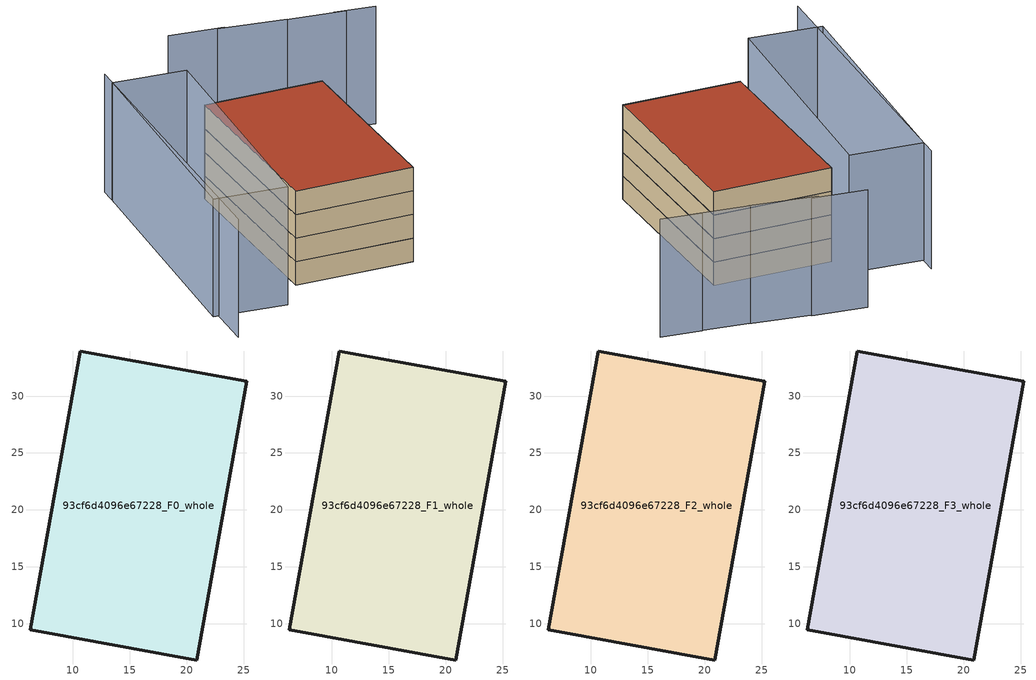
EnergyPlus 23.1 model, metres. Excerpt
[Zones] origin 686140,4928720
93cf6d4096e67228_F0_whole
 floor ground (EU_floor_Construction): 20.87,6.8 25.3,31.32 10.68,33.96 6.25,9.44 z0
 wall outside (EU_wall_Construction): 10.68,33.96 25.3,31.32 20.87,6.8 6.25,9.44 10.68,33.96 z0:3
93cf6d4096e67228_F1_whole
 floor to 93cf6d4096e67228_F0_whole (EU_floor_Construction): 20.87,6.8 25.29,31.32 10.67,33.96 6.25,9.44 z3
 wall outside (EU_wall_Construction): 10.68,33.96 25.3,31.32 20.87,6.8 6.25,9.44 10.68,33.96 z3:6
93cf6d4096e67228_F2_whole
 floor to 93cf6d4096e67228_F1_whole (EU_floor_Construction): 20.87,6.8 25.29,31.32 10.67,33.96 6.25,9.44 z6
 wall outside (EU_wall_Construction): 10.68,33.96 25.3,31.32 20.87,6.8 6.25,9.44 10.68,33.96 z6:9
93cf6d4096e67228_F3_whole
 floor to 93cf6d4096e67228_F2_whole (EU_floor_Construction): 20.87,6.8 25.29,31.32 10.67,33.96 6.25,9.44 z9
 wall outside (EU_wall_Construction): 10.68,33.96 25.3,31.32 20.87,6.8 6.25,9.44 10.68,33.96 z9:12
 roof outside (EU_roof_Construction): 25.3,31.32 20.87,6.8 6.25,9.44 10.68,33.96 z12
shading: 2.35,41.95 -6.83,2.17 / 37.99,38.74 33.13,40.19 / 34.52,39.7 27.5,41.75 / 27.67,41.7 19.76,44.23 / 20.63,44.16 14.09,46.03 / -6.18,8.12 1.82,39.67 / 1.82,39.67 10.66,37.43 / 10.66,37.43 2.66,5.88 / 2.66,5.88 -6.18,8.12 z0:15
[Building]
EU S2 Campaign: North Axis=0; Terrain=City; Solar Distribution=FullExterior
[Site:Location]
Bologna: Latitude=44.5; Longitude=11.25; Time Zone=1; Elevation=37
[SizingPeriod:WeatherFileDays]
AnnualSizingPeriod: Begin Month=1; Begin Day of Month=1; End Month=12; End Day of Month=31; Day of Week for Start Day=Monday; Use Weather File Daylight Saving Period=No; Use Weather File Rain and Snow Indicators=No
[MATERIAL]
EU_InternalMass_Material: Roughness=MediumRough; Thickness=0.1; Conductivity=1; Density=1800; Specific Heat=900; Thermal Absorptance=0.9; Solar Absorptance=0.7; Visible Absorptance=0.7
[MATERIAL:NOMASS] Roughness=MediumRough; Thermal Absorptance=0.9; Solar Absorptance=0.7; Visible Absorptance=0.7
Name | Thermal Resistance
EU_wall_NoMass | 0.937881
EU_roof_NoMass | 0.548572
EU_floor_NoMass | 0.71348
[CONSTRUCTION]
EU_wall_Construction: EU_wall_NoMass
EU_roof_Construction: EU_roof_NoMass
EU_floor_Construction: EU_floor_NoMass
EU_InternalMass_Construction: EU_InternalMass_Material
[ZONE] Type=1; Multiplier=1; Ceiling Height=autocalculate; Volume=1110.27; Floor Area=autocalculate; Part of Total Floor Area=Yes
93cf6d4096e67228_F0_whole; 93cf6d4096e67228_F1_whole; 93cf6d4096e67228_F2_whole; 93cf6d4096e67228_F3_whole
[INTERNALMASS] Construction=EU_InternalMass_Construction; Surface Area=370.091
Name | Zone or ZoneList
93cf6d4096e67228_F0_whole_EU_InternalMass | 93cf6d4096e67228_F0_whole
93cf6d4096e67228_F1_whole_EU_InternalMass | 93cf6d4096e67228_F1_whole
93cf6d4096e67228_F2_whole_EU_InternalMass | 93cf6d4096e67228_F2_whole
93cf6d4096e67228_F3_whole_EU_InternalMass | 93cf6d4096e67228_F3_whole
[OTHEREQUIPMENT] Fuel Type=Electricity; Design Level Calculation Method=Watts/Area; Power per Zone Floor Area=1; Fraction Latent=0; Fraction Radiant=0; Fraction Lost=0; Carbon Dioxide Generation Rate=0; EndUse Subcategory=EU_Step8_InternalGains
Name | Zone or ZoneList or Space or SpaceList | Schedule
EU_Step8_InternalGain_93cf6d4096e67228_F0_whole_f000 | 93cf6d4096e67228_F0_whole | EU_Step8_GainSchedule_93cf6d4096e67228_F0_whole_f000
EU_Step8_InternalGain_93cf6d4096e67228_F1_whole_f000 | 93cf6d4096e67228_F1_whole | EU_Step8_GainSchedule_93cf6d4096e67228_F1_whole_f000
EU_Step8_InternalGain_93cf6d4096e67228_F2_whole_f000 | 93cf6d4096e67228_F2_whole | EU_Step8_GainSchedule_93cf6d4096e67228_F2_whole_f000
EU_Step8_InternalGain_93cf6d4096e67228_F3_whole_f000 | 93cf6d4096e67228_F3_whole | EU_Step8_GainSchedule_93cf6d4096e67228_F3_whole_f000
[ZONEVENTILATION:DESIGNFLOWRATE] Schedule=EU_AlwaysOn; Design Flow Rate Calculation Method=AirChanges/Hour; Air Changes per Hour=0.687892; Ventilation Type=Natural; Fan Pressure Rise=0; Fan Total Efficiency=1; Constant Term Coefficient=1; Temperature Term Coefficient=0; Velocity Term Coefficient=0; Velocity Squared Term Coefficient=0; Minimum Indoor Temperature=-100; Maximum Indoor Temperature=100; Delta Temperature=-100; Minimum Outdoor Temperature=-100; Maximum Outdoor Temperature=100; Maximum Wind Speed=40
Name | Zone or ZoneList or Space or SpaceList
EU_ConstantAir_93cf6d4096e67228_F0_whole | 93cf6d4096e67228_F0_whole
EU_ConstantAir_93cf6d4096e67228_F1_whole | 93cf6d4096e67228_F1_whole
EU_ConstantAir_93cf6d4096e67228_F2_whole | 93cf6d4096e67228_F2_whole
EU_ConstantAir_93cf6d4096e67228_F3_whole | 93cf6d4096e67228_F3_whole
[HVACTEMPLATE:THERMOSTAT] Constant Heating Setpoint=20; Constant Cooling Setpoint=50
EU_HeatOnly_93cf6d4096e67228_F0_whole; EU_HeatOnly_93cf6d4096e67228_F1_whole; EU_HeatOnly_93cf6d4096e67228_F2_whole; EU_HeatOnly_93cf6d4096e67228_F3_whole
[HVACTEMPLATE:ZONE:IDEALLOADSAIRSYSTEM] System Availability Schedule=EU_AlwaysOn; Maximum Heating Supply Air Temperature=50; Minimum Cooling Supply Air Temperature=13; Maximum Heating Supply Air Humidity Ratio=0.0156; Minimum Cooling Supply Air Humidity Ratio=0.0077; Heating Limit=NoLimit; Cooling Limit=NoLimit; Heating Availability Schedule=EU_AlwaysOn; Cooling Availability Schedule=EU_CoolingOff; Dehumidification Control Type=ConstantSensibleHeatRatio; Cooling Sensible Heat Ratio=0.7; Dehumidification Setpoint=60; Humidification Control Type=None; Humidification Setpoint=30; Outdoor Air Method=None; Outdoor Air Flow Rate per Person=0.00944; Outdoor Air Flow Rate per Zone Floor Area=0; Outdoor Air Flow Rate per Zone=0; Demand Controlled Ventilation Type=None; Outdoor Air Economizer Type=NoEconomizer; Heat Recovery Type=None; Sensible Heat Recovery Effectiveness=0.7; Latent Heat Recovery Effectiveness=0.65
Name | Template Thermostat
93cf6d4096e67228_F0_whole | EU_HeatOnly_93cf6d4096e67228_F0_whole
93cf6d4096e67228_F1_whole | EU_HeatOnly_93cf6d4096e67228_F1_whole
93cf6d4096e67228_F2_whole | EU_HeatOnly_93cf6d4096e67228_F2_whole
93cf6d4096e67228_F3_whole | EU_HeatOnly_93cf6d4096e67228_F3_whole
[SIZING:ZONE] Zone Cooling Design Supply Air Temperature Input Method=SupplyAirTemperature; Zone Cooling Design Supply Air Temperature=13; Zone Heating Design Supply Air Temperature Input Method=SupplyAirTemperature; Zone Heating Design Supply Air Temperature=50; Zone Cooling Design Supply Air Humidity Ratio=0.008; Zone Heating Design Supply Air Humidity Ratio=0.008; Cooling Design Air Flow Method=DesignDay; Cooling Design Air Flow Rate=0; Cooling Minimum Air Flow per Zone Floor Area=0.000762; Cooling Minimum Air Flow=0; Cooling Minimum Air Flow Fraction=0.2; Heating Design Air Flow Method=DesignDay; Heating Design Air Flow Rate=0; Heating Maximum Air Flow per Zone Floor Area=0.002032; Heating Maximum Air Flow=0.141576; Heating Maximum Air Flow Fraction=0.3; Account for Dedicated Outdoor Air System=No; Dedicated Outdoor Air System Control Strategy=NeutralSupplyAir; Dedicated Outdoor Air Low Setpoint Temperature for Design=autosize; Dedicated Outdoor Air High Setpoint Temperature for Design=autosize; Zone Load Sizing Method=Sensible Load Only No Latent Load; Zone Latent Cooling Design Supply Air Humidity Ratio Input Method=HumidityRatioDifference; Zone Cooling Design Supply Air Humidity Ratio Difference=0.005; Zone Latent Heating Design Supply Air Humidity Ratio Input Method=HumidityRatioDifference; Zone Humidification Design Supply Air Humidity Ratio Difference=0.005
93cf6d4096e67228_F0_whole; 93cf6d4096e67228_F1_whole; 93cf6d4096e67228_F2_whole; 93cf6d4096e67228_F3_whole
[SCHEDULE:CONSTANT]
Name | Hourly Value
EU_AlwaysOn | 1
EU_CoolingOff | 0
[SCHEDULE:FILE] Column Number=1; Rows to Skip at Top=0; Number of Hours of Data=8760; Column Separator=Comma; Interpolate to Timestep=No; Minutes per Item=60; Adjust Schedule for Daylight Savings=Yes
Name | File
EU_Step8_GainSchedule_93cf6d4096e67228_F0_whole_f000 | ../../schedules/93cf6d4096e67228/93cf6d4096e67228_F0_whole_f000_gain.csv
EU_Step8_GainSchedule_93cf6d4096e67228_F1_whole_f000 | ../../schedules/93cf6d4096e67228/93cf6d4096e67228_F1_whole_f000_gain.csv
EU_Step8_GainSchedule_93cf6d4096e67228_F2_whole_f000 | ../../schedules/93cf6d4096e67228/93cf6d4096e67228_F2_whole_f000_gain.csv
EU_Step8_GainSchedule_93cf6d4096e67228_F3_whole_f000 | ../../schedules/93cf6d4096e67228/93cf6d4096e67228_F3_whole_f000_gain.csv
